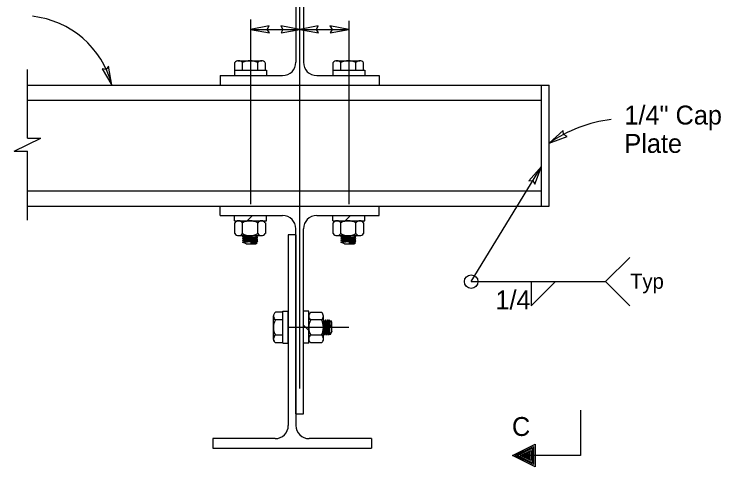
# Model space of a CAD drawing. Extents: x 0 to 2.83, y -0.03 to 1.83.
# Drawn here: x 0.914 to 1.4009, y 0.9155 to 1.2272 of the extents above; entities that cross this region are included whole.
import ezdxf

# ---------------------------------------------------------------- set-up
doc = ezdxf.new("R2010")
doc.units = 0
for name, color, linetype in [('52', 7, 'Continuous'), ('55', 7, 'Continuous'), ('57', 7, 'Continuous'), ('59', 7, 'Continuous')]:
    doc.layers.add(name, color=color, linetype=linetype)

msp = doc.modelspace()

# ---------------------------------------------------------------- linework, layer by layer
at = {"layer": '52'}
for p, q in [((1.1081114337782656, 1.3242500000000001), (1.1081114337782656, 1.19405)), ((1.1133197671115989, 1.3242500000000001), (1.1133197671115989, 1.19405)), ((1.0660781004449322, 1.1886166666666667), (1.0660781004449322, 1.1938333333333333)), ((1.0682114337782656, 1.1951333333333334), (1.0845531004449322, 1.1951333333333334)), ((1.0712864337782655, 1.1886166666666667), (1.0712864337782655, 1.1938333333333333)), ((1.0818114337782654, 1.1886166666666667), (1.0818114337782654, 1.1938333333333333)), ((1.0870697671115988, 1.1886166666666667), (1.0870697671115988, 1.19375)), ((1.1337864337782655, 1.1886166666666667), (1.1337864337782655, 1.1938333333333333)), ((1.1359197671115988, 1.1951333333333334), (1.152269767111599, 1.1951333333333334)), ((1.1389947671115987, 1.1886166666666667), (1.1389947671115987, 1.1938333333333333)), ((1.1495197671115989, 1.1886166666666667), (1.1495197671115989, 1.1938333333333333)), ((1.1547864337782654, 1.1886166666666667), (1.1547864337782654, 1.19375)), ((1.0657947671115988, 1.1886166666666667), (1.0879281004449322, 1.1886166666666667)), ((1.0657947671115988, 1.1886166666666667), (1.0657947671115988, 1.1849333333333334)), ((1.0660781004449322, 1.1886166666666667), (1.0870697671115988, 1.1886166666666667)), ((1.0768614337782656, 1.1914500000000001), (1.0768614337782656, 1.1914500000000001)), ((1.0768614337782656, 1.1886166666666667), (1.0768614337782656, 1.1886166666666667)), ((1.0879281004449322, 1.1886166666666667), (1.0879281004449322, 1.1849333333333334)), ((1.133503100444932, 1.1886166666666667), (1.1556364337782654, 1.1886166666666667)), ((1.133503100444932, 1.1886166666666667), (1.133503100444932, 1.1849333333333334)), ((1.1337864337782655, 1.1886166666666667), (1.1547864337782654, 1.1886166666666667)), ((1.1445697671115989, 1.1914500000000001), (1.1445697671115989, 1.1914500000000001)), ((1.1445697671115989, 1.1886166666666667), (1.1445697671115989, 1.1886166666666667)), ((1.1556364337782654, 1.1886166666666667), (1.1556364337782654, 1.1849333333333334)), ((1.0560281004449321, 1.1849333333333334), (1.0560281004449321, 1.1784166666666667)), ((1.0560281004449321, 1.1849333333333334), (1.098994767111599, 1.1849333333333334)), ((1.0657947671115988, 1.1849333333333334), (1.0879281004449322, 1.1849333333333334)), ((1.0768614337782656, 1.1849333333333334), (1.0768614337782656, 1.1849333333333334)), ((1.1224364337782655, 1.1849333333333334), (1.1654031004449321, 1.1849333333333334)), ((1.133503100444932, 1.1849333333333334), (1.1556364337782654, 1.1849333333333334)), ((1.1445697671115989, 1.1849333333333334), (1.1445697671115989, 1.1849333333333334)), ((1.1654031004449321, 1.1849333333333334), (1.1654031004449321, 1.1784166666666667)), ((0.9232281004449322, 1.1784166666666667), (1.282594767111599, 1.1784166666666667)), ((1.110719767111599, 1.0950833333333334), (1.110719767111599, 1.1784166666666667)), ((1.2773864337782654, 1.0950833333333334), (1.2773864337782654, 1.1784166666666667)), ((1.282594767111599, 1.0950833333333334), (1.282594767111599, 1.1784166666666667)), ((0.9232281004449322, 1.1680000000000001), (1.2773864337782654, 1.1680000000000001)), ((0.9232281004449322, 1.1055000000000001), (1.2773864337782654, 1.1055000000000001)), ((0.9232281004449322, 1.0950833333333334), (1.282594767111599, 1.0950833333333334)), ((1.0560281004449321, 1.0885666666666667), (1.0560281004449321, 1.0950833333333334)), ((1.1654031004449321, 1.0885666666666667), (1.1654031004449321, 1.0950833333333334)), ((1.0560281004449321, 1.0885666666666667), (1.098994767111599, 1.0885666666666667)), ((1.0657947671115988, 1.0885666666666667), (1.0879281004449322, 1.0885666666666667)), ((1.0657947671115988, 1.0848833333333334), (1.0657947671115988, 1.0885666666666667)), ((1.0744447671115989, 1.0848833333333334), (1.0781281004449321, 1.0885666666666667)), ((1.0768614337782656, 1.0885666666666667), (1.0768614337782656, 1.0885666666666667)), ((1.0879281004449322, 1.0848833333333334), (1.0879281004449322, 1.0885666666666667)), ((1.1224364337782655, 1.0885666666666667), (1.1654031004449321, 1.0885666666666667)), ((1.133503100444932, 1.0885666666666667), (1.1556364337782654, 1.0885666666666667)), ((1.133503100444932, 1.0848833333333334), (1.133503100444932, 1.0885666666666667)), ((1.1421531004449321, 1.0848833333333334), (1.1458364337782656, 1.0885666666666667)), ((1.1445697671115989, 1.0885666666666667), (1.1445697671115989, 1.0885666666666667)), ((1.1556364337782654, 1.0848833333333334), (1.1556364337782654, 1.0885666666666667)), ((1.0657947671115988, 1.0848833333333334), (1.0879281004449322, 1.0848833333333334)), ((1.0660781004449322, 1.0848833333333334), (1.0870697671115988, 1.0848833333333334)), ((1.0660781004449322, 1.0760916666666667), (1.0660781004449322, 1.083575)), ((1.0712864337782655, 1.0760916666666667), (1.0712864337782655, 1.083575)), ((1.0768614337782656, 1.0848833333333334), (1.0768614337782656, 1.0848833333333334)), ((1.0818114337782654, 1.0760916666666667), (1.0818114337782654, 1.083575)), ((1.0870697671115988, 1.0835000000000001), (1.0870697671115988, 1.0761666666666667)), ((1.133503100444932, 1.0848833333333334), (1.1556364337782654, 1.0848833333333334)), ((1.1337864337782655, 1.0848833333333334), (1.1547864337782654, 1.0848833333333334)), ((1.1337864337782655, 1.0760916666666667), (1.1337864337782655, 1.083575)), ((1.1389947671115987, 1.0760916666666667), (1.1389947671115987, 1.083575)), ((1.1445697671115989, 1.0848833333333334), (1.1445697671115989, 1.0848833333333334)), ((1.1495197671115989, 1.0760916666666667), (1.1495197671115989, 1.083575)), ((1.1547864337782654, 1.0835000000000001), (1.1547864337782654, 1.0761666666666667)), ((1.1081114337782656, 0.9521000000000001), (1.1081114337782656, 1.07945)), ((1.1133197671115989, 0.9521000000000001), (1.1133197671115989, 1.07945)), ((1.0684031004449321, 1.0747833333333334), (1.0844614337782654, 1.0747833333333334)), ((1.0725864337782656, 1.0722666666666667), (1.0712947671115989, 1.0728833333333334)), ((1.0726031004449321, 1.073575), (1.0713114337782654, 1.0741833333333335)), ((1.0713447671115988, 1.07155), (1.0725864337782656, 1.0722666666666667)), ((1.0713447671115988, 1.07155), (1.0817864337782654, 1.0721)), ((1.0726531004449322, 1.0709666666666666), (1.0713614337782655, 1.0715833333333333)), ((1.071369767111599, 1.0741666666666667), (1.072428100444932, 1.074775)), ((1.071369767111599, 1.0741666666666667), (1.081778100444932, 1.0747083333333334)), ((1.071369767111599, 1.0728583333333335), (1.0726031004449321, 1.073575)), ((1.071369767111599, 1.0728583333333335), (1.0817864337782654, 1.0734000000000001)), ((1.0725864337782656, 1.0722666666666667), (1.0804947671115988, 1.0726833333333334)), ((1.0726031004449321, 1.073575), (1.0804947671115988, 1.0739833333333333)), ((1.0726531004449322, 1.0709666666666666), (1.0804947671115988, 1.0713833333333334)), ((1.0817864337782654, 1.0734000000000001), (1.0804864337782656, 1.0740166666666666)), ((1.0817864337782654, 1.0721), (1.0804864337782656, 1.0727166666666668)), ((1.0817864337782654, 1.0708), (1.0804864337782656, 1.0714083333333333)), ((1.0805364337782655, 1.0739916666666667), (1.081778100444932, 1.0747083333333334)), ((1.0805447671115989, 1.0726833333333334), (1.0817864337782654, 1.0734000000000001)), ((1.0805447671115989, 1.0713833333333334), (1.0817864337782654, 1.0721)), ((1.1081114337782656, 1.075175), (1.1029031004449321, 1.075175)), ((1.1029031004449321, 1.075175), (1.1029031004449321, 0.9440500000000001)), ((1.1081114337782656, 1.075175), (1.1081114337782656, 0.9440500000000001)), ((1.1361114337782654, 1.0747833333333334), (1.152169767111599, 1.0747833333333334)), ((1.1402947671115988, 1.0722666666666667), (1.1390031004449321, 1.0728833333333334)), ((1.1403197671115988, 1.073575), (1.139019767111599, 1.0741833333333335)), ((1.1390531004449322, 1.07155), (1.1402947671115988, 1.0722666666666667)), ((1.1390531004449322, 1.07155), (1.149494767111599, 1.0721)), ((1.1403614337782655, 1.0709666666666666), (1.1390697671115988, 1.0715833333333333)), ((1.1390781004449322, 1.0741666666666667), (1.1401364337782656, 1.074775)), ((1.1390781004449322, 1.0741666666666667), (1.1494864337782655, 1.0747083333333334)), ((1.1390781004449322, 1.0728583333333335), (1.1403197671115988, 1.073575)), ((1.1390781004449322, 1.0728583333333335), (1.149494767111599, 1.0734000000000001)), ((1.1402947671115988, 1.0722666666666667), (1.1482031004449322, 1.0726833333333334)), ((1.1403197671115988, 1.073575), (1.1482031004449322, 1.0739833333333333)), ((1.1403614337782655, 1.0709666666666666), (1.1482031004449322, 1.0713833333333334)), ((1.149494767111599, 1.0734000000000001), (1.1482031004449322, 1.0740166666666666)), ((1.149494767111599, 1.0721), (1.1482031004449322, 1.0727166666666668)), ((1.149494767111599, 1.0708), (1.1482031004449322, 1.0714083333333333)), ((1.1482447671115987, 1.0739916666666667), (1.1494864337782655, 1.0747083333333334)), ((1.1482531004449321, 1.0726833333333334), (1.149494767111599, 1.0734000000000001)), ((1.1482531004449321, 1.0713833333333334), (1.149494767111599, 1.0721)), ((1.0714197671115988, 1.0702500000000001), (1.0726531004449322, 1.0709666666666666)), ((1.0714197671115988, 1.0702500000000001), (1.0817864337782654, 1.0708)), ((1.073944767111599, 1.0690583333333334), (1.0714197671115988, 1.0702500000000001)), ((1.073944767111599, 1.0690583333333334), (1.0802614337782654, 1.0690583333333334)), ((1.0767697671115988, 1.0698833333333333), (1.0805447671115989, 1.0700833333333333)), ((1.0802614337782654, 1.0690583333333334), (1.0813614337782655, 1.0696916666666667)), ((1.0805447671115989, 1.0700833333333333), (1.0817864337782654, 1.0708)), ((1.0813614337782655, 1.0696916666666667), (1.0805447671115989, 1.0700833333333333)), ((1.139119767111599, 1.0702500000000001), (1.1403614337782655, 1.0709666666666666)), ((1.139119767111599, 1.0702500000000001), (1.149494767111599, 1.0708)), ((1.1416531004449322, 1.0690583333333334), (1.139119767111599, 1.0702500000000001)), ((1.1416531004449322, 1.0690583333333334), (1.147969767111599, 1.0690583333333334)), ((1.1444864337782654, 1.0698833333333333), (1.1482531004449321, 1.0700833333333333)), ((1.147969767111599, 1.0690583333333334), (1.1490697671115988, 1.0696916666666667)), ((1.1482531004449321, 1.0700833333333333), (1.149494767111599, 1.0708)), ((1.1490697671115988, 1.0696916666666667), (1.1482531004449321, 1.0700833333333333)), ((1.0992197671115989, 1.0006833333333334), (1.0992197671115989, 1.0228166666666667)), ((1.0992197671115989, 1.0228166666666667), (1.1029031004449321, 1.0228166666666667)), ((1.1029031004449321, 1.0006833333333334), (1.1029031004449321, 1.0228166666666667)), ((1.1133197671115989, 1.0006833333333334), (1.1133197671115989, 1.0228166666666667)), ((1.1170031004449321, 1.0228166666666667), (1.1133197671115989, 1.0228166666666667)), ((1.1170031004449321, 1.0006833333333334), (1.1170031004449321, 1.0228166666666667)), ((1.0927031004449321, 1.0031), (1.0927031004449321, 1.0194416666666668)), ((1.0992197671115989, 1.0219583333333333), (1.0940864337782654, 1.0219583333333333)), ((1.0992197671115989, 1.0009666666666668), (1.0992197671115989, 1.0219583333333333)), ((1.1170031004449321, 1.0009666666666668), (1.1170031004449321, 1.0219583333333333)), ((1.1183864337782654, 1.0219583333333333), (1.1257197671115988, 1.0219583333333333)), ((1.1271031004449321, 1.0032916666666667), (1.1271031004449321, 1.01935)), ((1.0992197671115989, 1.0167000000000002), (1.0940031004449322, 1.0167000000000002)), ((1.1170031004449321, 1.0093333333333334), (1.1133197671115989, 1.0130166666666667)), ((1.1257947671115989, 1.0167000000000002), (1.1183114337782656, 1.0167000000000002)), ((1.1277197671115988, 1.0062583333333335), (1.1271781004449322, 1.0166666666666666)), ((1.1278947671115989, 1.015425), (1.1271781004449322, 1.0166666666666666)), ((1.1284864337782654, 1.016675), (1.127869767111599, 1.0153750000000001)), ((1.1283114337782656, 1.0074916666666667), (1.1279031004449322, 1.0153833333333333)), ((1.129028100444932, 1.0062583333333335), (1.1284864337782654, 1.016675)), ((1.129203100444932, 1.0154333333333334), (1.1284864337782654, 1.016675)), ((1.1297864337782655, 1.016675), (1.1291697671115988, 1.0153750000000001)), ((1.1296197671115988, 1.0074750000000001), (1.129203100444932, 1.0153833333333333)), ((1.1303364337782655, 1.0062333333333333), (1.1297864337782655, 1.016675)), ((1.1305031004449322, 1.0154333333333334), (1.1297864337782655, 1.016675)), ((1.1310864337782656, 1.016675), (1.1304781004449322, 1.0153750000000001)), ((1.130919767111599, 1.0075416666666668), (1.1305031004449322, 1.0153833333333333)), ((1.1316364337782654, 1.0063083333333334), (1.1310864337782656, 1.016675)), ((1.1318031004449323, 1.0154333333333334), (1.1310864337782656, 1.016675)), ((1.1321947671115988, 1.01625), (1.1318031004449323, 1.0154333333333334)), ((1.1320031004449322, 1.0116583333333333), (1.1318031004449323, 1.0154333333333334)), ((1.132828100444932, 1.01515), (1.1321947671115988, 1.01625)), ((1.132828100444932, 1.0088333333333335), (1.132828100444932, 1.01515)), ((1.0992197671115989, 1.0117500000000001), (1.0992197671115989, 1.0117500000000001)), ((1.1029031004449321, 1.0117500000000001), (1.1029031004449321, 1.0117500000000001)), ((1.1133197671115989, 1.0117500000000001), (1.1133197671115989, 1.0117500000000001)), ((1.1170031004449321, 1.0117500000000001), (1.1170031004449321, 1.0117500000000001)), ((1.132828100444932, 1.0088333333333335), (1.1316364337782654, 1.0063083333333334)), ((1.0992197671115989, 1.006175), (1.0940031004449322, 1.006175)), ((1.1257947671115989, 1.006175), (1.1183114337782656, 1.006175)), ((1.1277197671115988, 1.0062583333333335), (1.1271114337782655, 1.0073166666666666)), ((1.1283114337782656, 1.0074916666666667), (1.1277031004449323, 1.0062)), ((1.129028100444932, 1.0062583333333335), (1.1283114337782656, 1.0074916666666667)), ((1.1296197671115988, 1.0074750000000001), (1.1290031004449321, 1.0061833333333334)), ((1.1303364337782655, 1.0062333333333333), (1.1296197671115988, 1.0074750000000001)), ((1.130919767111599, 1.0075416666666668), (1.1303031004449322, 1.00625)), ((1.1316364337782654, 1.0063083333333334), (1.130919767111599, 1.0075416666666668)), ((1.0992197671115989, 1.0009666666666668), (1.0940031004449322, 1.0009666666666668)), ((1.0992197671115989, 1.0006833333333334), (1.1029031004449321, 1.0006833333333334)), ((1.1170031004449321, 1.0006833333333334), (1.1133197671115989, 1.0006833333333334)), ((1.1257947671115989, 1.0009666666666668), (1.1183114337782656, 1.0009666666666668)), ((1.1081114337782656, 0.9521000000000001), (1.1133197671115989, 0.9521000000000001)), ((1.0508197671115989, 0.9349333333333334), (1.0508197671115989, 0.9284166666666667)), ((1.0937864337782655, 0.9349333333333334), (1.0508197671115989, 0.9349333333333334)), ((1.1601947671115989, 0.9349333333333334), (1.1172281004449323, 0.9349333333333334)), ((1.1601947671115989, 0.9349333333333334), (1.1601947671115989, 0.9284166666666667)), ((1.0508197671115989, 0.9284166666666667), (1.1601947671115989, 0.9284166666666667))]:
    msp.add_line(p, q, dxfattribs=at)
for centre, radius, start, end in [((1.0686822671115987, 1.1919604166666666), 0.003205294167076588, 35.66322222222223, 144.3367777777778), ((1.0686822671115987, 1.1918806882022472), 0.0032524225479061315, 36.80441388888889, 143.1955861111111), ((1.0765489337782654, 1.1838446796415194), 0.011286447067404894, 62.20773611111112, 117.7922638888889), ((1.0844156004449321, 1.1918837483333335), 0.003250590192029948, 36.761227777777776, 143.238775), ((1.0989968504449321, 1.1940479166666667), 0.009114583333333334, 270, 0), ((1.1224343504449321, 1.1940479166666667), 0.009114583333333334, 180, 270), ((1.1363906004449322, 1.1919604166666666), 0.003205294167076588, 35.66322222222223, 144.3367777777778), ((1.1363906004449322, 1.1918806882022472), 0.0032524225479061315, 36.80441388888889, 143.1955861111111), ((1.144257267111599, 1.1838446796415194), 0.011286447067404894, 62.20773611111112, 117.7922638888889), ((1.1521239337782656, 1.1918837483333335), 0.003250590192029948, 36.761227777777776, 143.238775), ((1.0989968504449321, 1.0794520833333334), 0.009114583333333334, 0, 90), ((1.1224343504449321, 1.0794520833333334), 0.009114583333333334, 90, 180), ((1.0686822671115987, 1.0816286048689139), 0.0032524225479061315, 36.80441388888889, 143.1955861111111), ((1.0765489337782654, 1.073592596308186), 0.011286447067404894, 62.20773611111112, 117.7922638888889), ((1.0844156004449321, 1.0816286048689139), 0.0032524225479061315, 36.80441388888889, 143.1955861111111), ((1.1363906004449322, 1.0816286048689139), 0.0032524225479061315, 36.80441388888889, 143.1955861111111), ((1.144257267111599, 1.073592596308186), 0.011286447067404894, 62.20773611111112, 117.7922638888889), ((1.1521239337782656, 1.0816286048689139), 0.0032524225479061315, 36.80441388888889, 143.1955861111111), ((1.0686822671115987, 1.0780123333333336), 0.0032370745551149665, 216.43978611111112, 323.56021111111113), ((1.0765489337782654, 1.0860740703584806), 0.011286447067404965, 242.20773611111113, 297.7922638888889), ((1.0844156004449321, 1.0780418266666667), 0.0032546794212511185, 216.85748055555555, 323.1425194444445), ((1.1363906004449322, 1.0780123333333336), 0.0032370745551149665, 216.43978611111112, 323.56021111111113), ((1.144257267111599, 1.0860740703584806), 0.011286447067404965, 242.20773611111113, 297.7922638888889), ((1.1521239337782656, 1.0780418266666667), 0.0032546794212511185, 216.85748055555555, 323.1425194444445), ((1.095952685444932, 1.0193041666666667), 0.003250590192029948, 126.76122777777778, 233.238775), ((1.1202578289093517, 1.0193041666666667), 0.003252422547906133, 126.80441388888889, 233.1955861111111), ((1.123844607111599, 1.0193041666666667), 0.003254679421251119, 306.8574805555556, 53.142519444444474), ((1.103991754136746, 1.0114375), 0.011286447067404896, 152.2077361111111, 207.7922638888889), ((1.1282938374700795, 1.0114375), 0.011286447067404896, 152.2077361111111, 207.7922638888889), ((1.115812363419785, 1.0114375), 0.011286447067404965, 332.2077361111111, 27.792263888888897), ((1.0958760171115989, 1.0035708333333333), 0.003205294167076588, 125.66322222222223, 234.3367777777778), ((1.0959557455760183, 1.0035708333333333), 0.003252422547906133, 126.80441388888889, 233.1955861111111), ((1.1202578289093517, 1.0035708333333333), 0.003252422547906133, 126.80441388888889, 233.1955861111111), ((1.1238741004449324, 1.0035708333333333), 0.0032370745551149665, 306.4397861111111, 53.56021111111113), ((1.0937885171115989, 0.944047916666667), 0.009114583333333334, 270, 0), ((1.1172260171115989, 0.944047916666667), 0.009114583333333334, 180, 270)]:
    msp.add_arc(centre, radius, start, end, dxfattribs=at)
at = {"layer": '55'}
for p, q in [((1.110719767111599, 0.9695666666666667), (1.110719767111599, 1.7012833333333335)), ((1.0768614337782656, 1.2235833333333335), (1.0768614337782656, 1.0964916666666666)), ((1.1445697671115989, 1.222525), (1.1445697671115989, 1.0964916666666666)), ((1.0768614337782656, 1.2166916666666667), (1.110719767111599, 1.2166916666666667)), ((1.110719767111599, 1.2166916666666667), (1.1445781004449322, 1.2166916666666667)), ((0.9232281004449322, 1.1417083333333333), (0.9232281004449322, 1.189025)), ((0.9140197671115988, 1.1328), (0.9324364337782655, 1.1417083333333333)), ((0.9232281004449322, 1.1417083333333333), (0.9324364337782655, 1.1417083333333333)), ((0.9140197671115988, 1.1328), (0.9232281004449322, 1.1328)), ((0.9232281004449322, 1.0853083333333333), (0.9232281004449322, 1.1328)), ((1.2288947671115988, 1.0430666666666668), (1.2773864337782654, 1.1223666666666667)), ((1.2288947671115988, 1.0430666666666668), (1.3214614337782655, 1.0430666666666668)), ((1.1029031004449321, 1.0117500000000001), (1.1445697671115989, 1.0117500000000001))]:
    msp.add_line(p, q, dxfattribs=at)
for points in [[(1.0768614337782656, 1.2166916666666667), (1.089853100444932, 1.2143166666666667), (1.0883447671115989, 1.2166916666666667), (1.0897031004449322, 1.2190916666666667)], [(1.110719767111599, 1.2166916666666667), (1.0977281004449322, 1.2190666666666667), (1.0992364337782654, 1.2166916666666667), (1.097878100444932, 1.2142916666666668)], [(1.110719767111599, 1.2166916666666667), (1.1237114337782654, 1.2143166666666667), (1.1222031004449322, 1.2166916666666667), (1.1235614337782656, 1.2190916666666667)], [(1.1445781004449322, 1.2166916666666667), (1.1315864337782655, 1.2190666666666667), (1.1330947671115987, 1.2166916666666667), (1.1317364337782656, 1.2142916666666668)], [(0.9812864337782655, 1.1784166666666667), (0.9790114337782655, 1.1914333333333333), (0.9773114337782655, 1.1891916666666666), (0.9745864337782655, 1.1896250000000002)], [(1.282594767111599, 1.1383333333333334), (1.2949281004449322, 1.1430666666666667), (1.2924031004449321, 1.1443083333333335), (1.292319767111599, 1.1470583333333333)], [(1.2773864337782654, 1.1223666666666667), (1.2685864337782655, 1.112525), (1.2713947671115988, 1.1125666666666667), (1.2727364337782654, 1.1101583333333334)]]:
    msp.add_lwpolyline(points, close=True, dxfattribs=at)
msp.add_lwpolyline([(1.3041781004449322, 0.9544916666666667), (1.3041781004449322, 0.9232416666666667), (1.2729281004449322, 0.9232416666666667), (1.2729281004449322, 0.9155166666666668), (1.2573031004449322, 0.9233250000000001), (1.2729281004449322, 0.9311416666666668), (1.2729281004449322, 0.9233583333333334), (1.2717614337782654, 0.9232416666666667), (1.2717614337782654, 0.9171), (1.2592614337782655, 0.92335), (1.2717614337782654, 0.9296000000000001), (1.2717614337782654, 0.9233583333333334), (1.2708281004449322, 0.9232416666666667), (1.2708281004449322, 0.9183666666666667), (1.2608281004449322, 0.9233666666666667), (1.2708281004449322, 0.9283666666666667), (1.2708281004449322, 0.9233583333333334), (1.2698947671115988, 0.9232416666666667), (1.2698947671115988, 0.9197833333333334), (1.2628531004449322, 0.9233083333333334), (1.2698947671115988, 0.926825), (1.2698947671115988, 0.9233583333333334), (1.2689197671115988, 0.9232416666666667), (1.2689197671115988, 0.9208083333333333), (1.2639614337782654, 0.9233), (1.2689197671115988, 0.925775), (1.2689197671115988, 0.9233583333333334), (1.2683531004449322, 0.9232416666666667), (1.2683531004449322, 0.9218416666666667), (1.2654614337782655, 0.9232833333333333), (1.2683531004449322, 0.924725), (1.2683531004449322, 0.9233583333333334), (1.2677947671115988, 0.9232416666666667), (1.2677947671115988, 0.9227166666666667), (1.2667197671115988, 0.92325), (1.2677947671115988, 0.9237916666666667), (1.2677947671115988, 0.9233583333333334)], dxfattribs=at)
msp.add_circle((1.2288947671115988, 1.0430666666666668), 0.004650903436729104, dxfattribs=at)
for centre, radius, start, end in [((0.9196497116387795, 1.16241219655209), 0.06368067665900366, 14.555861111111142, 83.74985833333335), ((1.3372604912528039, 1.05955265036658), 0.0958891933670861, 97.11085277777778, 124.75668611111112)]:
    msp.add_arc(centre, radius, start, end, dxfattribs=at)
at = {"layer": '59'}
msp.add_line((1.2785197671115989, 1.0430666666666668), (1.2785197671115989, 1.0430666666666668), dxfattribs=at)
for points in [[(1.3381281004449321, 1.0597333333333334), (1.3214614337782655, 1.0430666666666668), (1.3381281004449321, 1.0264)], [(1.2701864337782656, 1.0430666666666668), (1.2701864337782656, 1.0264), (1.2868531004449322, 1.0430666666666668)]]:
    msp.add_lwpolyline(points, dxfattribs=at)

# ---------------------------------------------------------------- texts
at = {"layer": '57'}
for s, height, p in [('1/4" Cap', 0.013025, (1.334419767111599, 1.1512166666666668)), ('Plate', 0.013025, (1.334419767111599, 1.1316833333333334)), ('1/4', 0.013016650000000001, (1.2455864337782656, 1.0239500000000001)), ('C', 0.013000000000000001, (1.256969767111599, 0.9368083333333334))]:
    msp.add_text(s, height=height, dxfattribs=at).set_placement(p)
at = {"layer": '59'}
msp.add_text('Typ', height=0.010416650000000001, dxfattribs=at).set_placement((1.3383614337782654, 1.0381083333333334))

doc.saveas('drawing.dxf')
